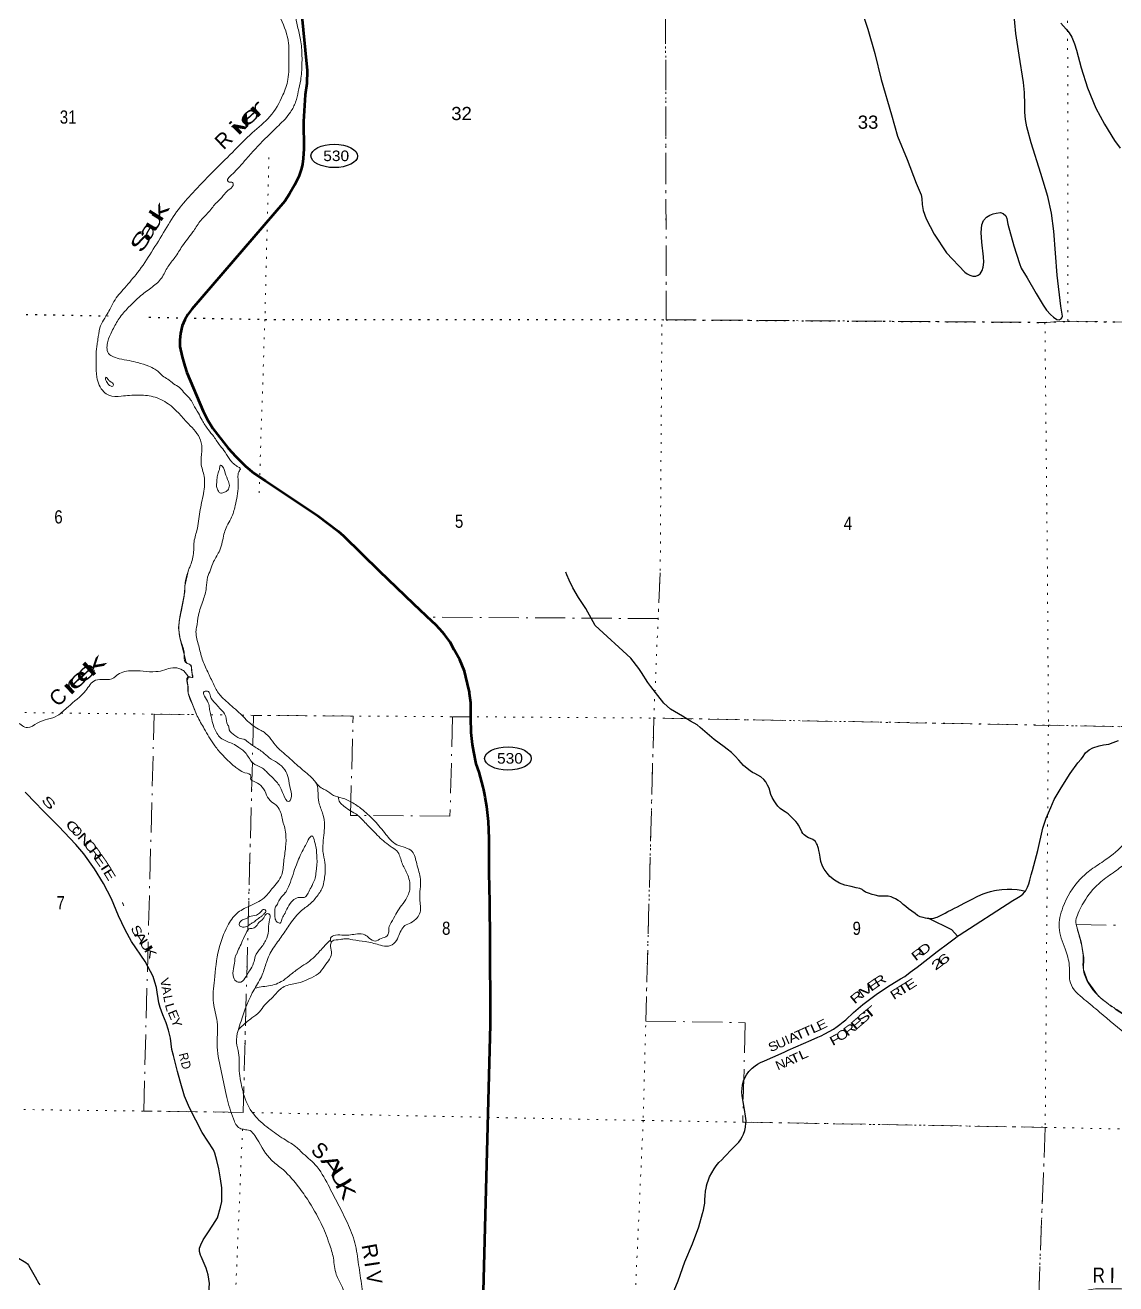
# Model space of a CAD drawing. Header units: feet. Extents: x -1048576 to 137166, y -268550 to 2097152.
# Drawn here: x -138195 to -123722, y 312388 to 329090 of the extents above; entities that cross this region are included whole.
import ezdxf
from ezdxf.enums import TextEntityAlignment as Align

# ---------------------------------------------------------------- set-up
doc = ezdxf.new("R2010")
doc.units = ezdxf.units.FT
doc.header["$LTSCALE"] = 80
doc.linetypes.add('DOT_DASHED', pattern=[7.7, 5, -1.2, 0.3, -1.2])
doc.linetypes.add('DOTTED', pattern=[1.5, 0.3, -1.2])
for name, color, linetype, lineweight in [('17', 7, 'Continuous', 25), ('23', 7, 'Continuous', 70), ('29', 7, 'Continuous', 25), ('39', 7, 'Continuous', 13), ('44', 7, 'DOT_DASHED', 13), ('6', 7, 'DOTTED', 25), ('7', 7, 'DOTTED', 13)]:
    doc.layers.add(name, color=color, linetype=linetype, lineweight=lineweight)
doc.layers.add('30', color=7, linetype='Continuous')
doc.layers.add('41', color=7, linetype='Continuous')

msp = doc.modelspace()

# ---------------------------------------------------------------- linework, layer by layer
at = {"layer": '17'}
for centre in [(-134093.67, 327354.93), (-131788.24, 319359.42)]:
    msp.add_ellipse(centre, major_axis=(309.24, -1), ratio=0.500121, dxfattribs=at)
at = {"layer": '23'}
for points in [[(-134579.49, 329796.32), (-134451.7, 328488.1), (-134459.12, 328316.39), (-134479.79, 328166.89), (-134502.02, 327811.29), (-134498.05, 327447.49), (-134506.37, 327320.88), (-134516.59, 327244.2), (-134529.83, 327186.92), (-134565.12, 327083.18), (-134619.92, 326969.08), (-134685.18, 326850.59), (-134750.37, 326755.46), (-135982.2, 325322.28), (-136035.14, 325251.87), (-136075.89, 325181.24), (-136111.77, 325101.07), (-136135.49, 324999.63), (-136142.43, 324914.49), (-136140.51, 324827.87), (-136111.02, 324688.28), (-136076.01, 324566.89), (-136047.59, 324481.83), (-135832.47, 323967.48), (-135780.99, 323860.19), (-135706.59, 323736.49), (-135500.09, 323478.84), (-135400.39, 323366.9), (-135271.27, 323239.28), (-135160.29, 323147.09), (-135003.84, 323044.01), (-134317.94, 322584.03), (-134040.49, 322374.55), (-133971.24, 322312.59), (-133492.27, 321846.3)], [(-132129.64, 311614.46), (-132018.3, 315829.45), (-132020.59, 316140.93), (-132026.07, 316694.17), (-132026.07, 316936.26), (-132030.19, 317451.95), (-132035.67, 317841.98), (-132036.36, 317951.7), (-132037.73, 318295.44), (-132045.95, 318521.75), (-132069.95, 318723.53), (-132090.51, 318846.97), (-132095.31, 318878.52), (-132109.71, 318943.67), (-132116.57, 318977.96), (-132172.44, 319177.52), (-132208.09, 319287.24), (-132242.37, 319447.72), (-132258.82, 319543.73), (-132275.27, 319702.83), (-132282.82, 319899.99), (-132280.08, 320096.13), (-132296.53, 320222.31), (-132299.28, 320245.63), (-132306.13, 320275.81), (-132365.09, 320517.2), (-132428.85, 320669.45), (-132500.15, 320801.12), (-132556.37, 320902.61), (-132629.04, 321002.74), (-132692.12, 321074.06), (-132751.07, 321135.78), (-132796.32, 321175.55), (-133037.64, 321407.35), (-133492.27, 321846.3)]]:
    msp.add_lwpolyline(points, dxfattribs=at)
at = {"layer": '29'}
for points in [[(-127138.37, 329405.06), (-127012.02, 329036.51), (-126919.62, 328714.66), (-126835.46, 328370.65), (-126699.8, 327899.02), (-126619.2, 327617.65), (-126492.41, 327307.69), (-126369.69, 326993.71), (-126306.29, 326839.74), (-126297.66, 326791.53), (-126293.14, 326710.36), (-126277.02, 326628.94), (-126238.08, 326520.08), (-126132.83, 326318.2), (-125969.11, 326067.71), (-125726.89, 325813.51), (-125696.3, 325789.39), (-125660.62, 325772.64), (-125618.08, 325760.6), (-125578.01, 325757.92), (-125548.1, 325770.92), (-125523.27, 325791.88), (-125494.61, 325834.74), (-125480.25, 325878.45), (-125472.01, 325943.84), (-125479.21, 326015.81)], [(-125479.21, 326015.81), (-125499.94, 326209.89), (-125507.05, 326337.21), (-125500.22, 326440.18), (-125476.33, 326499.56), (-125436.91, 326540.75), (-125394.03, 326569.57), (-125349.82, 326584.58), (-125309.65, 326596.35), (-125250.81, 326604.09), (-125214.97, 326592.27), (-125182.55, 326559.17), (-125169.66, 326526.43), (-125155.12, 326449.9), (-125074.57, 326162.47), (-124999.66, 325929.64), (-124975.95, 325867.86), (-124898.21, 325737.02), (-124780.74, 325528.12), (-124687.08, 325373.94), (-124642.31, 325308.14), (-124589.13, 325252.05), (-124549.65, 325213.5), (-124502.9, 325182.76), (-124472.66, 325178.51), (-124446.33, 325192.46), (-124436.45, 325207.37), (-124429.91, 325228.71), (-124451.1, 325362.19), (-124498.43, 325774.63), (-124544.46, 326358.77), (-124574.85, 326594.57), (-124623.73, 326815.87), (-124718.26, 327123.59), (-124844.31, 327530.52), (-124902.53, 327740.88), (-124920.68, 327838.11), (-124929.36, 327934.34), (-124927.27, 328034.11), (-124935.63, 328197.8), (-124947.24, 328329.19), (-125003, 328693.2), (-125047.26, 328978.35), (-125077.39, 329263.4)], [(-124453.03, 329115.61), (-124380.99, 329036.32), (-124343.13, 328990.42), (-124304.01, 328930.75), (-124268.98, 328844.31), (-124243.88, 328756.59), (-124183.08, 328525.87), (-124096.32, 328258.6), (-123989.41, 327987.16), (-123873.98, 327776.26), (-123737.49, 327558.12), (-123662.5, 327459.64)], [(-130630.02, 321125.39), (-130755.3, 321350.22), (-130852.04, 321494.3), (-130927.29, 321622.8), (-130976.02, 321727.46), (-131006.11, 321797.71), (-131019.73, 321832.84)], [(-126203.66, 317234.02), (-126223.38, 317235.39), (-126248.1, 317238.79), (-126280.09, 317247.03), (-126301.42, 317254.79), (-126318.39, 317260.12), (-126354.25, 317276.61), (-126384.79, 317300.85), (-126429.87, 317334.8), (-126471.07, 317363.89), (-126509.85, 317394.43), (-126542.81, 317419.65), (-126579.65, 317455.53), (-126610.67, 317476.86), (-126646.54, 317498.2), (-126674.65, 317509.83), (-126704.7, 317521.47), (-126744.45, 317530.2), (-126780.32, 317532.14), (-126829.76, 317532.14), (-126867.57, 317534.08), (-126915.07, 317544.75), (-126956.76, 317554.44), (-127002.8, 317569.96), (-127042.54, 317587.41), (-127073.57, 317607.78), (-127089.08, 317620.38), (-127120.1, 317632.02), (-127167.6, 317642.69), (-127233.52, 317662.08), (-127319.8, 317679.54), (-127388.63, 317702.81), (-127455.53, 317742.57), (-127515.63, 317793.97), (-127553.44, 317835.67), (-127593.19, 317889.98), (-127615.48, 317930.71), (-127634.87, 317993.74), (-127644.57, 318051.93), (-127654.26, 318102.36), (-127664.56, 318138.01), (-127667.95, 318162.74), (-127675.22, 318190.37), (-127682.49, 318210.74), (-127692.19, 318232.56), (-127708.67, 318257.77), (-127723.21, 318269.89), (-127741.63, 318284.93), (-127773.62, 318297.05), (-127798.34, 318305.78), (-127824.03, 318320.81), (-127841.97, 318331.47), (-127858.45, 318347.48), (-127874.44, 318365.42), (-127887.05, 318384.33), (-127911.77, 318436.69), (-127931.15, 318473.54), (-127948.12, 318497.79), (-127966.54, 318521.06), (-128023.74, 318581.19), (-128070.27, 318624.83), (-128110.02, 318651.02), (-128145.89, 318673.32), (-128176.91, 318694.66), (-128205.02, 318724.72), (-128231.2, 318758.66), (-128256.4, 318795.51), (-128281.61, 318843.03), (-128298.09, 318879.88), (-128324.26, 318965.22), (-128342.68, 319003.04), (-128366.92, 319049.59), (-128393.09, 319078.68), (-128433.81, 319116.5), (-128470.65, 319138.81), (-128510.4, 319162.08), (-128541.42, 319173.72), (-128576.32, 319196.02), (-128612.19, 319225.12), (-128663.08, 319266.82), (-128724.16, 319338.58), (-128771.66, 319390.95), (-128820.13, 319436.53), (-128877.33, 319482.1), (-128918.05, 319513.14), (-129050.38, 319610.11), (-129239.42, 319771.09), (-129279.17, 319804.06), (-129365.45, 319855.46), (-129474.03, 319919.46), (-129629.62, 320012.56), (-129719.78, 320091.11), (-129801.22, 320194.87), (-129892.34, 320313.19), (-129930.12, 320368.64), (-129961.98, 320417.63), (-129983.37, 320451.4), (-130017.61, 320500.87), (-130053.27, 320555.09), (-130158.83, 320691.84), (-130630.02, 321125.39)], [(-126901.51, 316226.07), (-126857.79, 316257.32), (-126715.16, 316350), (-126577.74, 316433.31), (-126523.89, 316467.48), (-126450.41, 316522.84), (-126358.78, 316591.81), (-126217.25, 316701.62), (-126091.15, 316796.91), (-125936.02, 316913.98), (-125848.74, 316980.42), (-125822.46, 317000.43), (-125798.74, 317015.68), (-125088.45, 317472.55), (-125034.94, 317504.52), (-124993.28, 317530.83), (-124957.76, 317560.66), (-124935.4, 317585.22), (-124921.41, 317600.73), (-124893.09, 317649.71), (-124875.12, 317694.45), (-124861.09, 317745.77), (-124843.55, 317815.07), (-124829.08, 317873.41), (-124758.47, 318137.48), (-124690.07, 318433.99), (-124646.22, 318565.58), (-124586.59, 318709.45), (-124540.98, 318816.48), (-124446.28, 318969.12), (-124327.01, 319162.12), (-124225.28, 319302.48), (-124183.18, 319351.61), (-124164.33, 319372.67), (-124122.24, 319434.08), (-124074.88, 319474.43), (-124026.65, 319499.87), (-123944.21, 319527.07), (-123884.58, 319538.47), (-123812.67, 319549.88), (-123756.54, 319569.18), (-123685.51, 319599)], [(-135758.52, 312276.02), (-135750.94, 312392.29), (-135768.62, 312508.56), (-135793.89, 312597.03), (-135861.48, 312749.94), (-135870.33, 312770.16), (-135881.7, 312816.92), (-135880.43, 312862.42), (-135865.27, 312904.12), (-135831.16, 312969.84), (-135770.52, 313064.63), (-135706.09, 313168.26), (-135641.65, 313264.31), (-135601.23, 313404.59), (-135587.33, 313479.16), (-135583.54, 313567.62), (-135586.07, 313661.15), (-135601.23, 313782.47), (-135625.23, 313913.91), (-135651.76, 314025.12), (-135677.03, 314121.17), (-135695.98, 314164.14), (-135772.42, 314282.3), (-135845.7, 314394.78), (-136016.26, 314722.1), (-136081.95, 314876.29), (-136136.28, 315075.97), (-136171.65, 315206.14), (-136226.62, 315419.73), (-136246.83, 315499.35), (-136267.05, 315648.48), (-136291.05, 315752.41), (-136323.9, 315853.52), (-136366.85, 315958.41), (-136403.49, 316054.46), (-136419.92, 316118.92), (-136430.02, 316174.53), (-136445.18, 316257.94), (-136452.76, 316321.13), (-136474.24, 316390.64), (-136498.25, 316467.73), (-136601.2, 316663.92), (-136783.13, 316931.85), (-136867.78, 317084.77), (-136957.48, 317273.08), (-137050.97, 317496.77), (-137154.57, 317701.51), (-137273.33, 317893.61), (-137414.83, 318093.29), (-137520.95, 318219.67), (-137750.89, 318459.8), (-137854.49, 318560.9), (-137968.19, 318677.17), (-138051.58, 318765.64), (-138193.25, 318912.37)], [(-126203.66, 317234.02), (-126185.88, 317234.27), (-126163.23, 317236.24), (-126134.84, 317240.92), (-126111.29, 317247.26), (-126091.36, 317254.81), (-126075.2, 317261.76), (-126029.59, 317285.77), (-125988.22, 317306.92), (-125949.57, 317327.16), (-125904.57, 317351.33), (-125861.99, 317372.17), (-125824.54, 317391.51), (-125735.75, 317437.12), (-125636.09, 317487.87), (-125552.14, 317531.37), (-125480.57, 317562.49), (-125430.74, 317579.71), (-125386.96, 317593), (-125332.9, 317605.39), (-125305.12, 317610.52), (-125235.51, 317620.79), (-125161.82, 317625.62), (-125100.82, 317625.02), (-125031.66, 317619.58), (-124977.61, 317612.03), (-124921.41, 317600.73)], [(-125822.56, 317000.35), (-125896.05, 317084.43), (-126203.66, 317234.02)], [(-129603.67, 312247.67), (-129531.91, 312425.57), (-129440.51, 312679.55), (-129341.49, 312920.84), (-129256.76, 313145.5), (-129206.92, 313319.59), (-129195, 313366.51), (-129184.71, 313413.18), (-129176.48, 313456.42), (-129175.79, 313508.59), (-129173.05, 313553.89), (-129166.88, 313616.36), (-129160.36, 313658.57), (-129154.85, 313680.89), (-129153.43, 313686.39), (-129144.62, 313718.93), (-129128.79, 313766.11), (-129111.87, 313807.16), (-129083.06, 313862.75), (-129052.93, 313912.4), (-129025.64, 313951.76), (-128989.12, 313996.09), (-128950.84, 314035.45), (-128912.91, 314071.62), (-128813.12, 314177.65), (-128746.48, 314244.32), (-128726.27, 314266.66), (-128702.17, 314300.7), (-128679.12, 314340.78), (-128663.53, 314374.11), (-128646.34, 314421.27), (-128636.42, 314466.3), (-128630.03, 314521.27), (-128629.33, 314552.12), (-128635, 314613.29), (-128648.11, 314700.53), (-128665.84, 314803.01), (-128679.31, 314884.22), (-128683.92, 314937.76), (-128682.15, 314982.09), (-128676.12, 315026.06), (-128661.23, 315082.09), (-128644.23, 315121.81), (-128621.54, 315162.95), (-128589.99, 315206.92), (-128549.22, 315250.18), (-128509.16, 315282.45), (-128477.26, 315303.37), (-128439.33, 315323.23), (-128385.8, 315345.57), (-128273.88, 315397.62), (-128125.01, 315461.66), (-128071.4, 315487.18), (-127763.1, 315622.66), (-127676.32, 315660.59), (-127632.08, 315679.85), (-127581.59, 315704.33), (-127524.85, 315735.05), (-127470.19, 315767.33), (-127419.7, 315801.7), (-127382.22, 315828.25), (-127337.98, 315864.18), (-127302.58, 315893.34), (-127204.46, 315989.68), (-127078.49, 316093.82), (-126901.51, 316226.07)], [(-139759.65, 314570.47), (-139609.17, 314411.82), (-139388.8, 314209.34), (-139168.95, 313980.58), (-138936.54, 313670.68), (-138728.9, 313438.11), (-138590.74, 313239.7), (-138553.85, 313192.02), (-138534.77, 313172.54), (-138422.85, 313092.33), (-138406.06, 313075.54), (-138393, 313040.1), (-138382.24, 312976.33), (-138355.46, 312795.81), (-138344.5, 312769.61), (-138325.84, 312754.68), (-138306.02, 312740.25), (-138185.93, 312672.6), (-138162.19, 312654.54), (-138148.63, 312637.16), (-138060.5, 312480.65), (-138012.58, 312392.7), (-137999.52, 312374.04)]]:
    msp.add_lwpolyline(points, dxfattribs=at)
at = {"layer": '39'}
for points in [[(-139726.18, 284721.75), (-139786.61, 284683.23), (-139865.18, 284636.58), (-139935.68, 284589.96), (-139981.99, 284555.51), (-140024.23, 284506.92), (-140030.24, 284490.75), (-140030.24, 284490.75), (-140086.75, 284492.64)], [(-136814.02, 336015.16), (-136721.2, 335835.46), (-136621.12, 335710.12), (-136479.38, 335553.6), (-136365.29, 335423.92), (-136224.47, 335134.14), (-136099.16, 334872.95), (-136022.13, 334616.85), (-135970.14, 334413.78), (-135934.48, 334293.87), (-135921.51, 334150.21), (-135995.17, 334010.43), (-136128.84, 333892.13), (-136295.89, 333814.93), (-136412.73, 333728.59), (-136580.14, 333514.53), (-136633.78, 333468.07), (-136743.44, 333362.08), (-136782.93, 333217.53), (-136732.33, 333042.77), (-136573.6, 332742.5), (-136438.94, 332539.68), (-136282.81, 332304.09), (-136129.47, 332125.1), (-135997.73, 331972.83), (-135892.94, 331786.81), (-135858.62, 331697.22), (-135767.92, 331420.62), (-135677.24, 331234.91), (-135605.28, 331023.34), (-135540.57, 330757.4), (-135455.39, 330505.15), (-135334.55, 330223.87), (-135198.58, 329988.71), (-135069.24, 329727.45), (-134924.52, 329431.52), (-134803.15, 329174.46), (-134699.42, 328849.11), (-134697.87, 328645.11), (-134707.99, 328368.66), (-134775.01, 328164.12), (-134946.69, 327877), (-135181.3, 327661.91), (-135445.16, 327401.01), (-135713.13, 327136.15), (-135971.17, 326865.02), (-136161.53, 326644.94), (-136336.88, 326374.06), (-136518.81, 326079.08), (-136702.23, 325808.37), (-136874.05, 325606.08), (-137017.26, 325421.34), (-137092.98, 325279.58), (-137204.42, 325071.95), (-137229.98, 324919.02), (-137241.43, 324856.66), (-137253.22, 324596.4), (-137243.02, 324418.47), (-137152.52, 324224.68), (-137084.97, 324178.8), (-136919.88, 324167.18), (-136699.75, 324182.65), (-136498.6, 324160.15), (-136297.03, 324064.95), (-136028.62, 323800.7), (-135868.02, 323585.2), (-135851.16, 323435.4), (-135860.72, 323276.07), (-135820.16, 323103.54), (-135829.17, 322877.55), (-135876.93, 322632.2), (-135916.66, 322384.66), (-135956.72, 322213.87), (-135958.68, 322125.05), (-135993.76, 321941.38), (-136018.15, 321883.18), (-136026.2, 321864.13)], [(-135735.61, 321860.74), (-135693.86, 321971.95), (-135613.94, 322121.69), (-135579.2, 322234.04), (-135556.82, 322334.53), (-135528.75, 322418.74), (-135478.24, 322514.59), (-135435.8, 322610.62), (-135413.91, 322688.91), (-135387.1, 322807.48), (-135370.01, 322942.42), (-135369.62, 323051.46), (-135370.04, 323124.17), (-135359.07, 323164.33), (-135339.95, 323208.34), (-135365.75, 323227.07), (-135415.43, 323260.45), (-135468.73, 323312.08), (-135540.9, 323422.68), (-135607.56, 323508.93), (-135691.6, 323629.88), (-135768.12, 323726.44), (-135846.11, 323847.26), (-135896.47, 323941.24), (-135962.55, 324053.73), (-135999.42, 324119.14), (-136074.23, 324201.53), (-136147.07, 324281.85), (-136226.62, 324332.03), (-136301.92, 324392.21), (-136373.54, 324436.16), (-136424.79, 324489.76), (-136474.42, 324525.16), (-136554.24, 324563.22), (-136700.35, 324612.81), (-136814.7, 324639.49), (-136947.23, 324664.55), (-137047.25, 324701.03), (-137088.86, 324734.24), (-137109.3, 324813.43), (-137099.46, 324894), (-137044.12, 325026.1), (-136960.07, 325179.79), (-136844, 325322.7), (-136753.23, 325415.67), (-136658.56, 325502.5), (-136506.83, 325616.37), (-136385.25, 325734.93), (-136301.29, 325884.58), (-136207.84, 326007.79), (-136111.79, 326157.18), (-135970.51, 326346), (-135876.74, 326483.33), (-135758.96, 326612.07), (-135653.33, 326739.05), (-135566.67, 326828.06), (-135500.53, 326901.37), (-135436.63, 326964.62), (-135443.84, 327003.14), (-135488.1, 327008.13), (-135509.78, 327030.81), (-135478.39, 327082.64), (-135331.91, 327232.98), (-135232.58, 327347.98), (-134980.73, 327613.18), (-134830.31, 327759.39), (-134673.13, 327937.77), (-134607.71, 328069.65), (-134570.38, 328208.19), (-134538.73, 328363.01), (-134522.1, 328568.64), (-134521.63, 328681.72), (-134541.14, 328894.18), (-134579.55, 329072.72), (-134650.68, 329413.52), (-134720.27, 329641.2), (-134803.84, 329875.23), (-134886.77, 330046.64), (-134989.31, 330151.84), (-135107.88, 330261.42), (-135212.85, 330439.36), (-135302.32, 330679.58), (-135367.17, 330939.47), (-135397.39, 331123.89), (-135408.16, 331275.58), (-135513.91, 331600.96), (-135589.22, 331752.02), (-135731.37, 331981.25), (-135905.72, 332213.2), (-136060.81, 332404.34), (-136173.57, 332594.57)], [(-137067.86, 324362.12), (-137036.98, 324343.36), (-137023.41, 324318.84), (-137033.93, 324298.87), (-137074.02, 324309.83), (-137105.47, 324346.85), (-137122.94, 324377.52), (-137130.42, 324403.93), (-137126.08, 324417.98), (-137106.19, 324405.43), (-137076.76, 324368.45), (-137067.86, 324362.12)], [(-135649.29, 323079.68), (-135633.62, 323150.02), (-135614.15, 323210.19), (-135601.16, 323250.3), (-135579.26, 323237.71), (-135541, 323144), (-135497, 323036.02), (-135486.46, 322965.11), (-135517.94, 322909.24), (-135560.71, 322889.97), (-135611.28, 322882.97), (-135636.68, 322919.87), (-135655.81, 322966.73), (-135655.1, 322999.02), (-135649.29, 323079.68)], [(-136030.58, 320445.97), (-136066.7, 320496.26), (-136107.16, 320532.53), (-136317.07, 320546.21), (-136343.28, 320536.05), (-136460.25, 320511.54), (-136799.3, 320522.9), (-136984.78, 320459.85), (-137019, 320429.47), (-137263.08, 320396.6), (-137391.84, 320260.95), (-137625.32, 320046.27), (-137766.24, 319928.77), (-138034.35, 319829.17), (-138163.32, 319768.27), (-138302.77, 319840.69), (-138522.92, 319906.87), (-138700.77, 320001.43), (-138812.23, 320166.85), (-138865.18, 320334.42), (-138906.05, 320514.14), (-138968.21, 320705.03), (-139029.9, 320776.5), (-139112.89, 320867.23), (-139177.73, 320960.02), (-139309.32, 321105.2), (-139340.13, 321108.26), (-139485.82, 321434.12), (-139526.44, 321526.96), (-139613.44, 321605.56), (-139633.84, 321682.29), (-139646.18, 321763.07), (-139616.26, 321886.38)], [(-136026.2, 321864.13), (-136066.15, 321718.57), (-136083.8, 321538.72), (-136115.55, 321350.76), (-136155.26, 321122.37), (-136126.4, 320908.28), (-136085.58, 320748.76), (-136069.12, 320637.68), (-135994.33, 320593.4), (-135983.99, 320506.55), (-135975.71, 320431.81), (-135997.92, 320437.82), (-136038.29, 320439.75), (-136037.95, 320322.57), (-136035.75, 320257.93), (-135964.53, 320052.01), (-135911.7, 319922.83), (-135818.39, 319753.33), (-135688.63, 319541.48), (-135589.4, 319420.48), (-135488.21, 319317.67), (-135413.36, 319251.17), (-135358.76, 319210.88), (-135277.92, 319170.66), (-135199.1, 319126.39), (-135205.05, 319090.01), (-135164.59, 319057.77), (-135069.59, 319001.41), (-135002.71, 318900.55), (-134945.92, 318801.68), (-134865.03, 318741.25), (-134814.37, 318668.63), (-134769.5, 318503.06), (-134755.25, 318458.64), (-134736.8, 318357.67), (-134738.32, 318181.89), (-134764.01, 317989.9), (-134789.74, 317814.07), (-134920.38, 317629.93), (-135024.97, 317508.47), (-135226.45, 317396.9), (-135385.6, 317303.61), (-135508.22, 317135.64), (-135626.4, 316826.27), (-135683.76, 316418.03), (-135697.03, 316116.96), (-135647.88, 315866.55), (-135646.92, 315529.15), (-135589.46, 315193.9), (-135519.89, 314858.68), (-135430.29, 314576.03), (-135347.2, 314452.98), (-135280.56, 314434.94), (-135258.35, 314430.95), (-135252.3, 314430.97), (-135118.77, 314312.07), (-134926.26, 314029.65), (-134798.82, 313924.87), (-134584.27, 313697.06), (-134450.55, 313509.46), (-134268.02, 313190.66), (-134160.31, 312924.21), (-134105.26, 312728.36), (-134066.3, 312510.25), (-133997.28, 312366.96), (-133944.14, 312132.72), (-133949.65, 311942.79), (-133977.17, 311686.15), (-133990.74, 311488.12), (-133951.92, 311322.54), (-133995.86, 311160.81), (-134100.46, 311043.4), (-134197.11, 310970.45), (-134212.15, 310844.71), (-134224.93, 310774.39)], [(-135735.61, 321860.74), (-135773.67, 321763.68), (-135791.43, 321624.23), (-135833.33, 321456.45), (-135895.33, 321260.34), (-135921.1, 321098.65), (-135927.05, 321062.27), (-135898.27, 320876.46), (-135851.35, 320698.78), (-135782.26, 320529.22), (-135705.11, 320365.75), (-135630.05, 320226.51), (-135599.67, 320190.21), (-135498.5, 320093.46), (-135314.39, 319928.21), (-135166.69, 319791.15), (-135073.7, 319736.81), (-135025.19, 319708.64), (-134851.08, 319509.01), (-134745.87, 319414.29), (-134571.88, 319259.11), (-134414.09, 319124.11), (-134324.99, 319015.21), (-134308.52, 318900.08), (-134298.09, 318780.91), (-134249.23, 318631.51), (-134222.52, 318463.88), (-134232.26, 318340.62), (-134243.97, 318201.19), (-134243.76, 318126.43), (-134237.58, 318084.02), (-134214.99, 317946.69), (-134224.54, 317758.77), (-134258.48, 317629.39), (-134296.64, 317566.68), (-134399.21, 317443.21), (-134526.05, 317341.9), (-134678.92, 317165.79), (-134787.43, 317005.94), (-134902, 316844.05), (-134994.28, 316653.93), (-135048.29, 316488.14), (-135153.32, 316300.08), (-135330.51, 315875.66), (-135369.52, 315750.45), (-135390.66, 315586.21), (-135362.16, 315453.02), (-135353.41, 315212.62), (-135308.27, 314952.09), (-135300.1, 314919.78), (-135162.08, 314637.24), (-134959.74, 314447.79), (-134763.6, 314310.84), (-134585.68, 314192.04), (-134527, 314135.6), (-134344.9, 313968.32), (-134174.63, 313700), (-134044.76, 313449.76), (-133918.92, 313195.48), (-133819.29, 312931.04), (-133770.03, 312640.22), (-133728.85, 312353.42), (-133730.01, 312054.4), (-133765.84, 311878.55), (-133716.55, 311577.63), (-133778.11, 311227.97), (-133753.45, 311074.48), (-133799.47, 310936.99), (-133892, 310831.73), (-133970.59, 310761.67)], [(-135285.24, 319615.12), (-135178.06, 319532.52), (-135046.64, 319445.94), (-134955.61, 319369.37), (-134846.45, 319300.93), (-134749.32, 319210.23), (-134706.65, 319107.29), (-134673.91, 318947.75), (-134667.5, 318822.5), (-134695.65, 318788.1), (-134768.57, 318882.89), (-134847.71, 319036.26), (-134957, 319147.13), (-135062.2, 319239.83), (-135171.33, 319296.16), (-135264.52, 319425.25), (-135357.57, 319503.84), (-135440.46, 319554.16), (-135585.94, 319620.5), (-135679.13, 319747.58), (-135736.23, 319957.57), (-135750.55, 320026.23), (-135764.89, 320098.93), (-135817.77, 320246.29), (-135763.29, 320246.42), (-135736.86, 320179.8), (-135671.85, 320092.36), (-135614.33, 320026.83), (-135550.42, 319953.31), (-135531.25, 319916.55), (-135509.79, 319808.57), (-135497.63, 319790.41), (-135487.4, 319739.93), (-135412.73, 319664.19), (-135356.85, 319629.59), (-135279.18, 319613.11)], [(-134347.28, 319047.48), (-134314.9, 319013.21), (-134248.15, 318958.81), (-134203.69, 318936.68), (-134102.59, 318868.22), (-133989.49, 318834.13), (-133848.05, 318769.79), (-133710.55, 318673.12), (-133558.79, 318530.02), (-133408.96, 318352.56), (-133263.27, 318215.51), (-133059.2, 318125.05), (-132998.18, 317959.52), (-132949.18, 317757.59), (-132958.51, 317490.88), (-132953.98, 317319.16), (-132994.13, 317246.34), (-133076.68, 317179.48), (-133155.27, 317140.92), (-133243.63, 316991.22), (-133301.9, 316902.19), (-133402.7, 316867.62), (-133503.66, 316887.6), (-133681.36, 316929.62), (-133846.9, 316953.5), (-133951.88, 316967.41), (-134012.39, 316957.17), (-134119.28, 316934.7), (-134143.35, 316886.16), (-134130.99, 316795.27), (-134221.25, 316605.16), (-134305.72, 316501.93), (-134428.62, 316434.98), (-134547.54, 316386.23), (-134630.23, 316367.86), (-134793.52, 316310.92), (-134902.17, 316197.54), (-135018.89, 316084.14), (-135085.23, 315997.11), (-135185.9, 315916.07), (-135308.72, 315816.8), (-135365.06, 315762.13)], [(-125004.01, 311261.79), (-124861.82, 311639.92), (-124699.07, 311888.78), (-124525.92, 312028.58), (-124332.61, 312172.46), (-124108.97, 312300.24), (-123868.9, 312323), (-123511.7, 312315.72), (-123108.17, 312338.85), (-122995.3, 312389.61), (-122890.68, 312498.95), (-122810.8, 312792.08), (-122876.02, 313018.21), (-122951.22, 313205.93), (-123002.26, 313413.92), (-123008.99, 313652.3), (-123082.25, 313866.29), (-123129.09, 314013.68), (-123077.22, 314225.93), (-123021.26, 314413.95), (-123035.61, 314492.71), (-123033.66, 314518.98), (-123033.84, 314581.61), (-123009.69, 314603.89), (-122981.73, 314706.99), (-123030.79, 314925.08), (-123030.87, 314953.36), (-123081.79, 315118.91), (-123159.23, 315383.41), (-123363.5, 315544.58), (-123553.57, 315675.47), (-123937.89, 315993.83), (-124140.17, 316163.08), (-124324.43, 316380.87), (-124339.21, 316611.16), (-124396.36, 316835.29), (-124473.84, 317115.94), (-124424.16, 317384.76), (-124195.17, 317757.02), (-124048.23, 317886.65), (-123862.93, 318012.33), (-123601.24, 318239.19), (-123432.4, 318473.93), (-123328, 318662.06), (-123193.27, 318828.03), (-123155.02, 318862.46), (-122923.29, 318980.16), (-122768.09, 319043.14), (-122645.15, 319097.97), (-122560.68, 319147.33)], [(-134042, 318848.15), (-134017.58, 318777.49), (-133964.97, 318727.1), (-133900.26, 318678.76), (-133809.3, 318626.43), (-133702.06, 318525.66), (-133580.63, 318402.69), (-133420.76, 318247.48), (-133325.72, 318179), (-133248.86, 318114.52), (-133193.96, 317971.2), (-133129, 317835.98), (-133090.09, 317638.07), (-133144.15, 317486.43), (-133218.52, 317385.24), (-133274.76, 317292.18), (-133337.01, 317182.94), (-133369.09, 317112.16), (-133370.96, 317057.6), (-133390.99, 317007.05), (-133471.61, 316970.5), (-133550.21, 316935.98), (-133629.03, 316976.21), (-133687.67, 317020.53), (-133786.58, 317030.41), (-133966.14, 317013.84), (-134077.13, 317015.61), (-134143.6, 316973.04), (-134135.49, 316917.46)], [(-122561.68, 319002.39), (-122662.86, 318942.36), (-122803.9, 318863.25), (-122946.8, 318733.63), (-123095.62, 318551.46), (-123220.22, 318371.37), (-123359, 318209.43), (-123570.27, 317992.78), (-123735.36, 317859.07), (-123920.63, 317723.29), (-124121.77, 317492.52), (-124232.15, 317280.13), (-124254.08, 317187.15), (-124249.98, 317164.93), (-124192.86, 316946.86), (-124155.89, 316722.69), (-124157.54, 316593.38), (-123995.14, 316254.33), (-123829.24, 316107.21), (-123701.87, 316022.64), (-123511.82, 315897.81), (-123228.77, 315708.53), (-123072.89, 315535.13), (-122868.63, 315382.04), (-122789.54, 315244.83), (-122768.61, 314982.23), (-122776.08, 314772.1), (-122793.81, 314618.51), (-122837.32, 314309.3), (-122841.01, 314186.05), (-122840.14, 313883), (-122821.32, 313652.72), (-122776.29, 313430.58), (-122684.93, 313234.82), (-122636.09, 313093.5), (-122643.52, 312869.22), (-122642.8, 312614.66), (-122660.56, 312473.2), (-122680.46, 312376.18), (-122702.54, 312333.7), (-122875.51, 312133.3), (-123054.93, 312068.24), (-123250.64, 312057.7), (-123410.07, 312061.38), (-123658.37, 312093.15), (-123928.62, 312035.98), (-124160.43, 311944.54), (-124303.48, 311867.45), (-124392.09, 311802.6), (-124641.73, 311593.94), (-124768.1, 311328.99), (-124872.18, 311029.75), (-124893.81, 310827.66), (-124873.47, 310773.16), (-124850.54, 310516.63), (-124811.63, 310318.72), (-124742.25, 310048.15), (-124673.1, 309858.39), (-124631.96, 309583.71), (-124607.43, 309474.67), (-124639.54, 309413.99), (-124723.94, 309286.51), (-124951.52, 309128.42), (-125108.7, 309051.29), (-125181.1, 308966.27), (-125231.14, 308822.72), (-125264.56, 308511.51), (-125209.14, 308182.31), (-125170.23, 307982.39), (-125064.88, 307837.16), (-124846.35, 307633.59), (-124710.48, 307399.54), (-124609, 307193.69), (-124679.06, 306995.54), (-124819.65, 306762.88), (-124948.28, 306578.74), (-125028.25, 306315.91), (-125201.09, 306067.02), (-125432.32, 305773.55), (-125562.98, 305595.47), (-125621.03, 305429.67), (-125931.18, 305214.82), (-126168.91, 305076.9), (-126451.01, 304930.8), (-126806.15, 304921.92), (-127125.07, 304947.47), (-127329.15, 305039.95), (-127498.95, 305142.61), (-127664.88, 305303.87), (-127828.93, 305509.57), (-128071.43, 305630.25)], [(-134740.62, 317573.76), (-134688.47, 317685), (-134640.43, 317820.47), (-134596.4, 317949.87), (-134556.32, 318046.94), (-134506.15, 318148.07), (-134468.02, 318220.89), (-134425.87, 318299.77), (-134391.65, 318332.18), (-134355.12, 318257.51), (-134332.67, 318168.66), (-134326.36, 318079.78), (-134322.11, 318005.04), (-134327.9, 317912.09), (-134333.8, 317859.54), (-134345.66, 317772.64), (-134375.73, 317699.84), (-134401.81, 317647.25), (-134439.94, 317572.42), (-134476.12, 317521.83), (-134548.75, 317515.6), (-134595.14, 317507.42), (-134661.59, 317456.76), (-134721.84, 317357.63), (-134755.95, 317288.86), (-134790.07, 317222.11), (-134812.13, 317175.59), (-134850.51, 317187.63), (-134878.92, 317242.11), (-134881.14, 317314.84), (-134879.3, 317375.46), (-134871.27, 317391.64), (-134843.15, 317436.15), (-134841.14, 317442.21), (-134772.83, 317545.41), (-134738.63, 317583.87)], [(-135220.66, 317262.38), (-135127.24, 317281.96), (-135070.84, 317318.46), (-135022.51, 317354.93), (-135002.29, 317338.81), (-135028.4, 317294.31), (-135056.57, 317267.98), (-135112.96, 317227.45), (-135161.28, 317188.95), (-135201.57, 317164.62), (-135237.83, 317140.29), (-135310.42, 317121.95), (-135348.81, 317140.04), (-135324.8, 317210.81), (-135272.39, 317231.13), (-135211.96, 317267.63)], [(-135392.12, 316758.1), (-135352.03, 316851.13), (-135309.91, 316942.14), (-135251.74, 317065.51), (-135213.51, 317103.98), (-135201.4, 317104.01), (-135141.2, 317119.25), (-135094.67, 317181.02), (-135056.06, 317212.41), (-135029.45, 317244.35), (-134981.55, 317300.25), (-134947.65, 317284.39), (-134951.5, 317219.73), (-134965.3, 317104.54), (-134989.14, 316973.16), (-135065.47, 316849.75), (-135141.81, 316730.38), (-135163.77, 316645.47), (-135217.96, 316542.31), (-135264.16, 316467.46), (-135334.57, 316392.54), (-135397.17, 316404.53), (-135435.72, 316479.19), (-135425.97, 316598.42), (-135412.61, 316690.72), (-135409.94, 316717.34), (-135396.16, 316758.09)], [(-134151.59, 316942.71), (-134254.2, 316837.42), (-134374.92, 316709.87), (-134572.28, 316568), (-134693.09, 316474.8), (-134795.79, 316397.79), (-134989.35, 316338.77), (-135090.2, 316324.4), (-135152.71, 316306.08)]]:
    msp.add_spline(points, degree=3, dxfattribs=at)
at = {"layer": '44'}
msp.add_line((-129769.07, 321824.29), (-129795.47, 321215.33), dxfattribs=at)
for points in [[(-122384.33, 351261.58), (-123769.98, 351277.02), (-124207.66, 351272.27), (-129096.75, 351308.56), (-129556.82, 351294.2), (-129593.27, 346438.16), (-129629.6, 341129.74), (-129676.24, 335811.46), (-129706.18, 330519.06), (-129699.05, 330476.5), (-129688.72, 325181.23), (-124662.48, 325146.03), (-124359.66, 325161.75), (-122528.07, 325138.64)], [(-129769.07, 321824.29), (-129795.47, 321215.33), (-129795.47, 321215.33), (-132859.32, 321236.07), (-132692.12, 321074.06), (-132556.37, 320902.61), (-132500.15, 320801.12), (-132428.85, 320669.45), (-132365.09, 320517.2), (-132306.13, 320275.81), (-132280.08, 320096.13), (-132282.65, 319912.13), (-132522.96, 319913.76), (-132557.69, 318593.97), (-133877.92, 318602.9), (-133843.19, 319922.7), (-135163.4, 319931.63), (-135302.08, 314663.07), (-136622.08, 314680.19), (-136483.43, 319947.76), (-135919.53, 319941.08), (-136032.67, 320225.47), (-136032.67, 320307.79), (-136046.39, 320394.68), (-136028.1, 320440.42), (-135973.25, 320435.84), (-135986.96, 320573.05), (-136009.82, 320609.63), (-136046.39, 320618.78), (-136064.67, 320641.65), (-136069.24, 320673.66), (-136137.8, 320943.49), (-136160.66, 321094.41), (-136142.38, 321240.76), (-136101.24, 321437.41), (-136078.38, 321570.04), (-136078.38, 321647.78), (-136026.57, 321861.63)], [(-122557.66, 319760.65), (-129852.66, 319895.69), (-129958.97, 315875.42), (-128639.11, 315852.78), (-128673.55, 314533.18), (-124659.13, 314464.32), (-124760.9, 311822.43)], [(-123395.29, 315818.06), (-123773.5, 316061.7), (-123949.65, 316206.84), (-124094.71, 316398.64), (-124151.7, 316559.33), (-124146.52, 316720.02), (-124182.79, 316927.37), (-124247.89, 317156.67), (-122572.18, 317120.34)]]:
    msp.add_lwpolyline(points, dxfattribs=at)
at = {"layer": '6'}
for points in [[(-153158.05, 325560.51), (-151839.79, 325531.51), (-150769.47, 325512.58), (-146544.85, 325427.95), (-145464.14, 325422.93), (-140341.14, 325294.78), (-137094.04, 325231.14)], [(-136551.96, 325215.46), (-135014.05, 325186.49), (-129745.15, 325182.44), (-129688.72, 325181.23), (-124662.48, 325146.03), (-124359.66, 325161.75), (-122528.07, 325138.64)]]:
    msp.add_lwpolyline(points, dxfattribs=at)
at = {"layer": '7'}
for p, q in [((-129767.8, 321853.66), (-129745.15, 325182.44)), ((-124662.48, 325146.03), (-124629.31, 321795.91)), ((-140480.98, 319995.14), (-135920.55, 319941.09)), ((-135726.58, 319938.79), (-135539.68, 319936.57)), ((-135186.16, 319067.03), (-135231.27, 317353.09)), ((-135234.11, 317245.2), (-135236.84, 317141.62)), ((-135238.07, 317094.63), (-135254.45, 316472.5)), ((-135264.89, 316075.9), (-135295.73, 314904.44)), ((-140612.91, 314731.96), (-135463.84, 314665.17))]:
    msp.add_line(p, q, dxfattribs=at)
for points in [[(-129688.72, 325181.23), (-129699.05, 330476.5), (-129706.18, 330519.06), (-129676.24, 335811.46), (-129629.6, 341129.74), (-129593.27, 346438.16), (-129556.82, 351294.2)], [(-124329.28, 333127.91), (-124361.71, 330466.94), (-124359.66, 325161.75)], [(-134960.67, 327334.06), (-135014.05, 325186.49), (-135092.39, 322821.35)], [(-129769.07, 321824.29), (-129852.66, 319895.69), (-129993.87, 314555.83), (-130239.67, 309118.55), (-130346.25, 306379.54)], [(-124629.31, 321795.91), (-124617.01, 319801.73), (-124659.13, 314464.32), (-124760.9, 311822.43)], [(-135318.53, 319932.68), (-129852.66, 319895.69), (-124617.01, 319801.73), (-122557.66, 319760.65)], [(-135174.53, 314660.5), (-129993.87, 314555.83), (-124659.13, 314464.32), (-122587.04, 314419.08)], [(-135311.41, 314441.31), (-135529.01, 309269.99), (-135687.44, 303861.65), (-135857.71, 298565.72), (-135938.76, 297340.09), (-136099.9, 293321.38)]]:
    msp.add_lwpolyline(points, dxfattribs=at)

# ---------------------------------------------------------------- texts
at = {"layer": '17', "width": 1.1}
for p in [(-134067.62, 327286.62), (-131761.64, 319291.11)]:
    msp.add_text('530', height=140, dxfattribs=at).set_placement(p, align=Align.CENTER)
at = {"layer": '30'}
for s, rotation, width, p in [('S', 313.307, 1.75, (-137925.22, 318733.64)), ('C', 313.758, 1.65, (-137606.33, 318410.04)), ('N', 312.63, 1.6, (-137449.83, 318244.05)), ('C', 310.849, 1.55, (-137375.55, 318156.49)), ('R', 306.261, 1.4, (-137309, 318067.26)), ('E', 305.323, 1.5, (-137245.71, 317975.7)), ('T', 302.871, 1.6, (-137183.93, 317883.62)), ('E', 301.725, 1.4, (-137125.22, 317787.14)), ('-', 292.682, 1.35, (-136938.39, 317408.95)), ('S', 298.967, 1.3, (-136766.74, 317046.77)), ('A', 301.618, 1.45, (-136709.64, 316949.34)), ('U', 304.177, 1.35, (-136642.96, 316850.05)), ('K', 304.177, 1.4, (-136579.71, 316752.99)), ('D', 37.077, 1.4, (-126223.11, 316784.93)), ('R', 37.807, 1.45, (-126312.81, 316716.08)), ('2', 37.077, 1.75, (-126054.87, 316586.18)), ('6', 37.077, 1.85, (-125970.98, 316646.09)), ('V', 287.172, 1.1, (-136393.9, 316367.73)), ('V', 36.769, 1.6, (-126996.08, 316243.68)), ('E', 35.769, 1.5, (-126905.08, 316308.06)), ('R', 33.016, 1.3, (-126819.45, 316364.24)), ('T', 31.226, 1.55, (-126515.36, 316248.93)), ('E', 32.397, 1.4, (-126413.25, 316312.66)), ('R', 39.581, 1.5, (-127122.62, 316148.16)), ('I', 36.769, 1.1, (-127062.79, 316192.94)), ('R', 33.016, 1.3, (-126604.45, 316193.83)), ('L', 286.244, 1.15, (-136328.51, 316043.23)), ('E', 292.268, 1.15, (-136282.35, 315936.79)), ('T', 39.581, 1.85, (-126951.62, 315940.78)), ('Y', 290.724, 1.15, (-136242.2, 315832.43)), ('E', 26.432, 1.25, (-127596.91, 315774.38)), ('E', 40.476, 1.65, (-127113.81, 315800.91)), ('S', 39.581, 1.65, (-127033.79, 315871.71)), ('A', 23.723, 1.25, (-127977.54, 315605.51)), ('T', 23.723, 1.35, (-127890.19, 315643.28)), ('T', 23.723, 1.35, (-127796.97, 315684.55)), ('L', 23.526, 1.35, (-127689.68, 315731.68)), ('F', 28.432, 1.4, (-127420.48, 315575.51)), ('O', 34.244, 1.3, (-127319.21, 315642.05)), ('R', 37.082, 1.4, (-127218.05, 315715.16)), ('S', 23.276, 1.2, (-128244.86, 315486.31)), ('U', 23.276, 1.1, (-128139.83, 315531.48)), ('R', 284.433, 0.9, (-136145.56, 315385.62)), ('D', 284.433, 0.9, (-136117.3, 315275.81)), ('N', 23.276, 1.1, (-128148.11, 315244.89)), ('A', 23.276, 1.2, (-128042.21, 315290.44)), ('T', 23.723, 1.35, (-127954.94, 315328.38)), ('L', 23.723, 1.35, (-127845.41, 315380.45))]:
    msp.add_text(s, height=120, rotation=rotation, dxfattribs=dict(at, width=width)).set_placement(p, align=Align.CENTER)
for s, rotation, p in [('O', 313.758, (-137550.44, 318351.68)), ('A', 282.322, (-136376.06, 316272.48)), ('L', 280.294, (-136355.48, 316161.09)), ('I', 23.723, (-128057.97, 315570.26))]:
    msp.add_text(s, height=120, rotation=rotation, dxfattribs=at).set_placement(p, align=Align.CENTER)
at = {"layer": '41'}
for s, rotation, width, p in [('r', 42.663, 2.15, (-135060.61, 327908)), ('v', 44.678, 2.2, (-135253.57, 327731.09)), ('e', 42.365, 1.95, (-135160.24, 327816.47)), ('i', 44.676, 1.9, (-135330.98, 327654.54)), ('k', 57.954, 1.75, (-136334.24, 326566.76)), ('u', 58.365, 1.7, (-136413.47, 326440.38)), ('a', 58.306, 1.65, (-136493.55, 326310.33)), ('S', 57.151, 1.6, (-136577.6, 326172.39)), ('k', 43.344, 2.2, (-137212.88, 320527.88)), ('e', 44.387, 2, (-137435.5, 320344.81)), ('e', 43.387, 1.95, (-137332.69, 320435.59)), ('r', 42.794, 2.15, (-137532.16, 320248.78)), ('A', 306.973, 1.65, (-134195.25, 313906.35)), ('U', 304.863, 1.5, (-134089.57, 313740.28)), ('K', 297.646, 1.45, (-134028.59, 313593.61)), ('R', 280.391, 1.05, (-133714.28, 312801.96)), ('I', 278.564, 1.1, (-133688.4, 312635.4)), ('V', 277.777, 0.95, (-133662.41, 312459.45)), ('R', 0.386, 0.85, (-123948.01, 312402.67))]:
    msp.add_text(s, height=200, rotation=rotation, dxfattribs=dict(at, width=width)).set_placement(p, align=Align.CENTER)
for s, rotation, p in [('R', 44.676, (-135491.59, 327495.73)), ('C', 42.402, (-137692.98, 320100.45)), ('S', 316.795, (-134351.68, 314084.45)), ('I', 358.826, (-123770.92, 312400.49))]:
    msp.add_text(s, height=200, rotation=rotation, dxfattribs=at).set_placement(p, align=Align.CENTER)
at = {"layer": '7'}
for s, width, p in [('31', 0.85, (-137735.48, 327783.38)), ('32', 1.05, (-132540.92, 327830.68)), ('33', 1.05, (-127146.57, 327715.61)), ('6', 0.85, (-137808.06, 322477.77)), ('5', 0.85, (-132491.94, 322420.2)), ('4', 0.85, (-127332.46, 322392.24)), ('7', 0.85, (-137778.91, 317357.64)), ('8', 0.85, (-132662.69, 317018.86)), ('9', 0.85, (-127215.38, 317018.56))]:
    msp.add_text(s, height=175, dxfattribs=dict(at, width=width)).set_placement(p)

doc.saveas('drawing.dxf')
